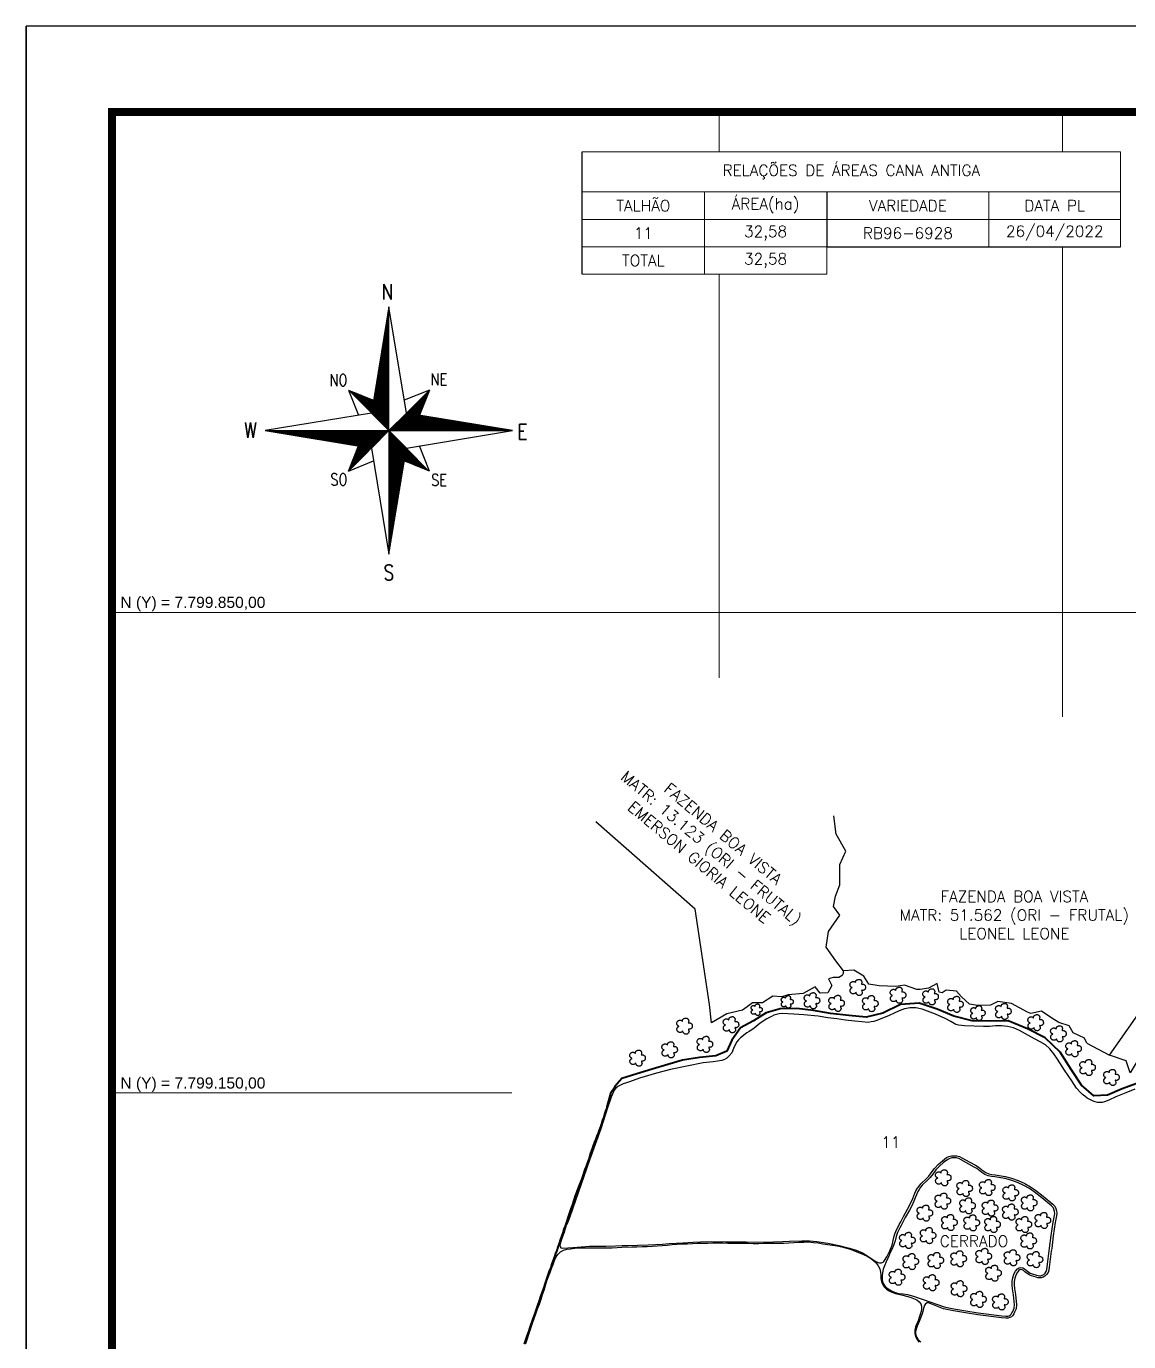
# Model space of a CAD drawing. Header units: inches. Extents: x 725240 to 727865, y 7796992 to 7800705.
# Drawn here: x 725240 to 726847, y 7798787 to 7800705 of the extents above; entities that cross this region are included whole.
import ezdxf
from ezdxf.enums import TextEntityAlignment as Align

# ---------------------------------------------------------------- set-up
doc = ezdxf.new("R2010")
doc.units = ezdxf.units.IN
doc.header["$MEASUREMENT"] = 0
doc.linetypes.add('CONTINUO', pattern=[0])
doc.linetypes.add('LIN0', pattern=[0])
doc.layers.add('0114000145', color=1, linetype='Continuous', lineweight=40)
doc.layers.add('MALHA', color=8, linetype='Continuous', lineweight=13)
for name, color, linetype in [('0114000145011', 5, 'Continuous'), ('0114000145014', 5, 'Continuous'), ('MARGEM', 7, 'CONTINUO'), ('MATO', 3, 'Continuous'), ('QUADRO_DE_AREAS_CANA_ANTIGA', 7, 'Continuous'), ('SETA_NORTE', 3, 'Continuous'), ('TEXTO', 7, 'Continuous')]:
    doc.layers.add(name, color=color, linetype=linetype)
doc.styles.add('ROMANS', font='romans')
doc.styles.add('Simplex', font='simplex.shx')
doc.styles.get("Standard").update_dxf_attribs({"font": 'arial.ttf'})

# ---------------------------------------------------------------- blocks, each defined once
blk = doc.blocks.new('mato')
at = {"layer": 'MATO', "color": 94, "linetype": 'CONTINUO'}
blk.add_lwpolyline([(734601.6, 7824194.7), (734600.8, 7824194.1), (734600, 7824193.3), (734599.1, 7824192.6), (734598, 7824192.3), (734596.9, 7824192.2), (734595.8, 7824192.2), (734594.9, 7824192.4), (734594.2, 7824192.7), (734593.5, 7824193.1), (734592.9, 7824193.6), (734592.3, 7824194.1), (734591.8, 7824194.7), (734591.5, 7824195.3), (734591.3, 7824195.9), (734591.2, 7824196.6), (734591, 7824197.5), (734591, 7824198.4), (734591, 7824199.3), (734591.2, 7824200), (734591.5, 7824200.5), (734591.9, 7824201), (734592.1, 7824201.5), (734592.4, 7824201.9), (734592.8, 7824202.3), (734594.2, 7824203.2), (734594.7, 7824203.6), (734594.5, 7824203.7), (734593.5, 7824204), (734593.1, 7824204.2), (734592.7, 7824204.5), (734592.3, 7824204.9), (734591.8, 7824205.6), (734591.3, 7824206.3), (734590.9, 7824207.1), (734590.7, 7824208), (734590.6, 7824208.8), (734590.7, 7824209.7), (734590.9, 7824210.7), (734591.3, 7824211.6), (734591.7, 7824212.4), (734592, 7824212.8), (734592.3, 7824213.1), (734592.7, 7824213.4), (734593.3, 7824213.8), (734593.9, 7824214.2), (734594.6, 7824214.5), (734595.3, 7824214.7), (734596, 7824214.8), (734596.6, 7824214.8), (734597.2, 7824214.8), (734597.8, 7824214.7), (734598.2, 7824214.6), (734598.7, 7824214.4), (734599.1, 7824214.3), (734599.5, 7824214), (734600, 7824213.4), (734600.5, 7824213), (734600.9, 7824212.8), (734601.1, 7824213.4), (734601.2, 7824214.2), (734601.3, 7824215.1), (734601.4, 7824215.5), (734601.5, 7824215.8), (734602, 7824216.5), (734602.3, 7824217), (734602.7, 7824217.4), (734603.2, 7824217.6), (734603.7, 7824217.8), (734604.3, 7824218), (734605.3, 7824218.4), (734605.8, 7824218.6), (734606.3, 7824218.7), (734606.9, 7824218.8), (734607.5, 7824218.8), (734608, 7824218.8), (734608.6, 7824218.7), (734609.1, 7824218.6), (734609.5, 7824218.4), (734610, 7824218.1), (734610.4, 7824217.9), (734610.7, 7824217.6), (734611, 7824217.2), (734611.3, 7824216.8), (734611.7, 7824216.3), (734611.9, 7824215.7), (734612.2, 7824215.1), (734612.4, 7824214.6), (734612.5, 7824214), (734612.5, 7824213.3), (734612.2, 7824212.1), (734611.9, 7824210.9), (734611.7, 7824210), (734612.4, 7824209.8), (734613.2, 7824209.9), (734614.1, 7824210), (734614.7, 7824209.9), (734615.4, 7824209.8), (734616, 7824209.5), (734616.6, 7824209.1), (734617.3, 7824208.6), (734617.8, 7824208.1), (734618.2, 7824207.9), (734618.6, 7824207.5), (734618.8, 7824207), (734619, 7824205.5), (734619.1, 7824203.9), (734619.1, 7824202.4), (734618.8, 7824201.5), (734618.4, 7824200.9), (734618, 7824200.3), (734617.5, 7824199.8), (734617, 7824199.3), (734616.5, 7824199), (734615.7, 7824198.7), (734614.9, 7824198.5), (734614.1, 7824198.3), (734613.3, 7824198.6), (734612.6, 7824198.7), (734612.1, 7824198.5), (734612.3, 7824197.3), (734613.2, 7824194.3), (734613.1, 7824193.5), (734613, 7824192.9), (734612.3, 7824191.8), (734611.9, 7824191.2), (734611.4, 7824190.7), (734611, 7824190.3), (734610.6, 7824189.9), (734610.1, 7824189.6), (734609.5, 7824189.4), (734608.8, 7824189.2), (734608.2, 7824189.2), (734607.5, 7824189.1), (734606.8, 7824189.2), (734605.7, 7824189.3), (734605.3, 7824189.5), (734604.8, 7824189.7), (734604.2, 7824190.1), (734603.7, 7824190.7), (734603.2, 7824191.3), (734602.7, 7824191.7), (734602.3, 7824192.2), (734602, 7824192.7), (734601.9, 7824194.3), (734601.7, 7824195)], dxfattribs=at)
blk = doc.blocks.new('A$C309442C0')
at = {"layer": 'SETA_NORTE', "linetype": 'Continuous'}
h = blk.add_hatch(dxfattribs=at)
h.set_pattern_fill('ANSI31', color=256, scale=0.1375, angle=-90, style=0)
h.set_pattern_definition([(315, (-215853.3434, 13873.16845), (0.3086963042, 0.3086963042), [])])
h.paths.add_polyline_path([(73.46, 97.41), (74.7, 104.95), (60.04, 110.83)])
h = blk.add_hatch(dxfattribs=at)
h.set_pattern_fill('ANSI31', color=256, scale=0.1375, angle=180, style=0)
h.set_pattern_definition([(225, (13869.59828, 216024.21475), (0.3086963042, -0.3086963042), [])])
h.paths.add_polyline_path([(93.84, 97.41), (101.38, 96.17), (107.26, 110.83)])
h = blk.add_hatch(dxfattribs=at)
h.set_pattern_fill('ANSI31', color=256, scale=0.1375, style=0)
h.set_pattern_definition([(45, (-13702.2971, -215849.77324), (-0.3086963042, 0.3086963042), [])])
h.paths.add_polyline_path([(73.46, 77.03), (65.92, 78.27), (60.04, 63.61)])
h = blk.add_hatch(dxfattribs=at)
h.set_pattern_fill('ANSI31', color=256, scale=0.1375, angle=90, style=0)
h.set_pattern_definition([(135, (216020.6446, -13698.72693), (-0.3086963042, -0.3086963042), [])])
h.paths.add_polyline_path([(93.84, 77.03), (92.6, 69.49), (107.26, 63.61)])
for p, q in [((82.6, 152.91), (83.65, 153.96)), ((82.73, 153.68), (83.65, 154.6)), ((82.85, 154.44), (83.65, 155.24)), ((82.98, 155.2), (83.65, 155.88)), ((83.1, 155.96), (83.65, 156.51)), ((83.23, 156.73), (83.65, 157.15)), ((83.35, 157.49), (83.65, 157.79)), ((83.48, 158.25), (83.65, 158.42)), ((83.6, 159.02), (83.65, 159.06)), ((81.09, 143.76), (83.65, 146.32)), ((81.22, 144.53), (83.65, 146.96)), ((81.34, 145.29), (83.65, 147.59)), ((81.47, 146.05), (83.65, 148.23)), ((81.59, 146.81), (83.65, 148.87)), ((81.72, 147.58), (83.65, 149.51)), ((81.85, 148.34), (83.65, 150.14)), ((81.97, 149.1), (83.65, 150.78)), ((82.1, 149.86), (83.65, 151.42)), ((82.22, 150.63), (83.65, 152.05)), ((82.35, 151.39), (83.65, 152.69)), ((82.47, 152.15), (83.65, 153.33)), ((79.59, 134.61), (83.65, 138.68)), ((79.71, 135.37), (83.65, 139.31)), ((79.84, 136.14), (83.65, 139.95)), ((79.96, 136.9), (83.65, 140.59)), ((80.09, 137.66), (83.65, 141.22)), ((80.21, 138.42), (83.65, 141.86)), ((80.34, 139.19), (83.65, 142.5)), ((80.46, 139.95), (83.65, 143.14)), ((80.59, 140.71), (83.65, 143.77)), ((80.72, 141.47), (83.65, 144.41)), ((80.84, 142.24), (83.65, 145.05)), ((80.97, 143), (83.65, 145.68)), ((77.95, 124.7), (83.65, 130.39)), ((78.08, 125.46), (83.65, 131.03)), ((78.2, 126.22), (83.65, 131.67)), ((78.33, 126.98), (83.65, 132.31)), ((78.45, 127.75), (83.65, 132.94)), ((78.58, 128.51), (83.65, 133.58)), ((78.71, 129.27), (83.65, 134.22)), ((78.83, 130.03), (83.65, 134.85)), ((78.96, 130.8), (83.65, 135.49)), ((79.08, 131.56), (83.65, 136.13)), ((79.21, 132.32), (83.65, 136.77)), ((79.33, 133.09), (83.65, 137.4)), ((79.46, 133.85), (83.65, 138.04)), ((76.44, 115.54), (83.65, 122.75)), ((76.57, 116.31), (83.65, 123.39)), ((76.7, 117.07), (83.65, 124.02)), ((76.82, 117.83), (83.65, 124.66)), ((76.95, 118.59), (83.65, 125.3)), ((77.07, 119.36), (83.65, 125.94)), ((77.2, 120.12), (83.65, 126.57)), ((77.32, 120.88), (83.65, 127.21)), ((77.45, 121.65), (83.65, 127.85)), ((77.58, 122.41), (83.65, 128.48)), ((77.7, 123.17), (83.65, 129.12)), ((77.83, 123.93), (83.65, 129.76)), ((74.94, 106.39), (83.65, 115.11)), ((75.06, 107.16), (83.65, 115.74)), ((75.19, 107.92), (83.65, 116.38)), ((75.31, 108.68), (83.65, 117.02)), ((75.44, 109.44), (83.65, 117.65)), ((75.57, 110.21), (83.65, 118.29)), ((75.69, 110.97), (83.65, 118.93)), ((75.82, 111.73), (83.65, 119.57)), ((75.94, 112.49), (83.65, 120.2)), ((76.07, 113.26), (83.65, 120.84)), ((76.19, 114.02), (83.65, 121.48)), ((76.32, 114.78), (83.65, 122.11)), ((60.04, 110.83), (74.7, 104.95)), ((60.04, 110.83), (65.92, 96.17)), ((73.53, 97.34), (83.65, 107.46)), ((73.56, 98), (83.65, 108.1)), ((73.68, 98.77), (83.65, 108.74)), ((73.81, 99.53), (83.65, 109.37)), ((73.93, 100.29), (83.65, 110.01)), ((74.06, 101.05), (83.65, 110.65)), ((74.18, 101.82), (83.65, 111.28)), ((74.31, 102.58), (83.65, 111.92)), ((74.43, 103.34), (83.65, 112.56)), ((74.56, 104.1), (83.65, 113.19)), ((74.69, 104.87), (83.65, 113.83)), ((74.81, 105.63), (83.65, 114.47)), ((107.26, 110.83), (92.6, 104.95)), ((107.26, 110.83), (101.38, 96.17)), ((73.85, 97.02), (83.65, 106.82)), ((74.17, 96.7), (83.65, 106.19)), ((74.49, 96.39), (83.65, 105.55)), ((74.8, 96.07), (83.65, 104.91)), ((75.12, 95.75), (83.65, 104.28)), ((75.44, 95.43), (83.65, 103.64)), ((75.76, 95.11), (83.65, 103)), ((76.08, 94.79), (83.65, 102.37)), ((76.4, 94.47), (83.65, 101.73)), ((76.72, 94.16), (83.65, 101.09)), ((77.03, 93.84), (83.65, 100.45)), ((77.35, 93.52), (83.65, 99.82)), ((77.67, 93.2), (83.65, 99.18)), ((77.99, 92.88), (83.65, 98.54)), ((78.31, 92.56), (83.65, 97.91)), ((78.63, 92.24), (83.65, 97.27)), ((78.94, 91.93), (83.65, 96.63)), ((79.26, 91.61), (83.65, 95.99)), ((79.58, 91.29), (83.65, 95.36)), ((79.9, 90.97), (83.65, 94.72)), ((80.22, 90.65), (83.65, 94.08)), ((80.54, 90.33), (83.65, 93.45)), ((80.86, 90.02), (83.65, 92.81)), ((81.17, 89.7), (83.65, 92.17)), ((83.79, 87.22), (93.97, 97.39)), ((84.43, 87.22), (94.51, 97.3)), ((85.07, 87.22), (95.06, 97.21)), ((85.71, 87.22), (95.61, 97.12)), ((86.34, 87.22), (96.15, 97.03)), ((86.98, 87.22), (96.7, 96.94)), ((87.62, 87.22), (97.25, 96.85)), ((88.25, 87.22), (97.8, 96.76)), ((88.89, 87.22), (98.34, 96.67)), ((89.53, 87.22), (98.89, 96.58)), ((90.17, 87.22), (99.44, 96.49)), ((90.8, 87.22), (99.98, 96.4)), ((91.44, 87.22), (100.53, 96.31)), ((92.08, 87.22), (101.08, 96.22)), ((92.71, 87.22), (101.62, 96.13)), ((93.35, 87.22), (102.17, 96.04)), ((93.99, 87.22), (102.72, 95.95)), ((94.62, 87.22), (103.27, 95.86)), ((95.26, 87.22), (103.81, 95.77)), ((95.9, 87.22), (104.36, 95.68)), ((96.54, 87.22), (104.91, 95.59)), ((97.17, 87.22), (105.45, 95.5)), ((97.81, 87.22), (106, 95.41)), ((98.45, 87.22), (106.55, 95.32)), ((99.08, 87.22), (107.09, 95.23)), ((99.72, 87.22), (107.64, 95.14)), ((100.36, 87.22), (108.19, 95.05)), ((100.99, 87.22), (108.73, 94.96)), ((101.63, 87.22), (109.28, 94.87)), ((102.27, 87.22), (109.83, 94.78)), ((102.91, 87.22), (110.38, 94.69)), ((103.54, 87.22), (110.92, 94.6)), ((104.18, 87.22), (111.47, 94.51)), ((104.82, 87.22), (112.02, 94.42)), ((105.45, 87.22), (112.56, 94.33)), ((106.09, 87.22), (113.11, 94.24)), ((106.73, 87.22), (113.66, 94.15)), ((107.37, 87.22), (114.2, 94.06)), ((108, 87.22), (114.75, 93.97)), ((108.64, 87.22), (115.3, 93.88)), ((109.28, 87.22), (115.84, 93.79)), ((109.91, 87.22), (116.39, 93.7)), ((110.55, 87.22), (116.94, 93.61)), ((111.19, 87.22), (117.49, 93.52)), ((111.82, 87.22), (118.03, 93.43)), ((112.46, 87.22), (118.58, 93.34)), ((113.1, 87.22), (119.13, 93.25)), ((113.74, 87.22), (119.67, 93.16)), ((114.37, 87.22), (120.22, 93.07)), ((115.01, 87.22), (120.77, 92.98)), ((115.65, 87.22), (121.31, 92.89)), ((116.28, 87.22), (121.86, 92.8)), ((116.92, 87.22), (122.41, 92.71)), ((117.56, 87.22), (122.95, 92.62)), ((118.19, 87.22), (123.5, 92.53)), ((118.83, 87.22), (124.05, 92.44)), ((119.47, 87.22), (124.6, 92.35)), ((120.11, 87.22), (125.14, 92.26)), ((120.74, 87.22), (125.69, 92.17)), ((121.38, 87.22), (126.24, 92.08)), ((11.78, 87.19), (11.81, 87.22)), ((12.32, 87.1), (12.45, 87.22)), ((12.87, 87.01), (13.08, 87.22)), ((13.42, 86.92), (13.72, 87.22)), ((13.97, 86.83), (14.36, 87.22)), ((14.51, 86.74), (15, 87.22)), ((15.06, 86.65), (15.63, 87.22)), ((15.61, 86.56), (16.27, 87.22)), ((16.15, 86.47), (16.91, 87.22)), ((16.7, 86.38), (17.54, 87.22)), ((17.25, 86.29), (18.18, 87.22)), ((17.79, 86.2), (18.82, 87.22)), ((18.34, 86.11), (19.45, 87.22)), ((18.89, 86.02), (20.09, 87.22)), ((19.43, 85.93), (20.73, 87.22)), ((19.98, 85.84), (21.37, 87.22)), ((20.53, 85.75), (22, 87.22)), ((21.08, 85.66), (22.64, 87.22)), ((21.62, 85.57), (23.28, 87.22)), ((22.17, 85.48), (23.91, 87.22)), ((22.72, 85.39), (24.55, 87.22)), ((23.26, 85.3), (25.19, 87.22)), ((23.81, 85.21), (25.82, 87.22)), ((24.36, 85.12), (26.46, 87.22)), ((24.9, 85.03), (27.1, 87.22)), ((25.45, 84.94), (27.74, 87.22)), ((26, 84.85), (28.37, 87.22)), ((26.54, 84.76), (29.01, 87.22)), ((27.09, 84.67), (29.65, 87.22)), ((27.64, 84.58), (30.28, 87.22)), ((28.19, 84.49), (30.92, 87.22)), ((28.73, 84.4), (31.56, 87.22)), ((29.28, 84.31), (32.2, 87.22)), ((29.83, 84.22), (32.83, 87.22)), ((30.37, 84.12), (33.47, 87.22)), ((30.92, 84.03), (34.11, 87.22)), ((31.47, 83.94), (34.74, 87.22)), ((32.01, 83.85), (35.38, 87.22)), ((32.56, 83.76), (36.02, 87.22)), ((33.11, 83.67), (36.65, 87.22)), ((33.66, 83.58), (37.29, 87.22)), ((34.2, 83.49), (37.93, 87.22)), ((34.75, 83.4), (38.57, 87.22)), ((35.3, 83.31), (39.2, 87.22)), ((35.84, 83.22), (39.84, 87.22)), ((36.39, 83.13), (40.48, 87.22)), ((36.94, 83.04), (41.11, 87.22)), ((37.48, 82.95), (41.75, 87.22)), ((38.03, 82.86), (42.39, 87.22)), ((38.58, 82.77), (43.02, 87.22)), ((39.12, 82.68), (43.66, 87.22)), ((39.67, 82.59), (44.3, 87.22)), ((40.22, 82.5), (44.94, 87.22)), ((40.77, 82.41), (45.57, 87.22)), ((41.31, 82.32), (46.21, 87.22)), ((41.86, 82.23), (46.85, 87.22)), ((42.41, 82.14), (47.48, 87.22)), ((42.95, 82.05), (48.12, 87.22)), ((43.5, 81.96), (48.76, 87.22)), ((44.05, 81.87), (49.4, 87.22)), ((44.59, 81.78), (50.03, 87.22)), ((45.14, 81.69), (50.67, 87.22)), ((45.69, 81.6), (51.31, 87.22)), ((46.23, 81.51), (51.94, 87.22)), ((46.78, 81.42), (52.58, 87.22)), ((47.33, 81.33), (53.22, 87.22)), ((47.88, 81.24), (53.85, 87.22)), ((48.42, 81.15), (54.49, 87.22)), ((48.97, 81.06), (55.13, 87.22)), ((49.52, 80.97), (55.77, 87.22)), ((50.06, 80.88), (56.4, 87.22)), ((50.61, 80.79), (57.04, 87.22)), ((51.16, 80.7), (57.68, 87.22)), ((51.7, 80.61), (58.31, 87.22)), ((52.25, 80.52), (58.95, 87.22)), ((52.8, 80.43), (59.59, 87.22)), ((53.35, 80.34), (60.22, 87.22)), ((53.89, 80.25), (60.86, 87.22)), ((54.44, 80.16), (61.5, 87.22)), ((54.99, 80.07), (62.14, 87.22)), ((55.53, 79.98), (62.77, 87.22)), ((56.08, 79.89), (63.41, 87.22)), ((56.63, 79.8), (64.05, 87.22)), ((57.17, 79.71), (64.68, 87.22)), ((57.72, 79.62), (65.32, 87.22)), ((58.27, 79.53), (65.96, 87.22)), ((58.81, 79.44), (66.59, 87.22)), ((59.36, 79.35), (67.23, 87.22)), ((59.91, 79.26), (67.87, 87.22)), ((83.65, 87.22), (60.04, 63.61)), ((60.46, 79.17), (68.51, 87.22)), ((61, 79.08), (69.14, 87.22)), ((61.55, 78.99), (69.78, 87.22)), ((62.1, 78.9), (70.42, 87.22)), ((62.64, 78.81), (71.05, 87.22)), ((63.19, 78.72), (71.69, 87.22)), ((63.74, 78.63), (72.33, 87.22)), ((64.28, 78.54), (72.97, 87.22)), ((64.83, 78.45), (73.6, 87.22)), ((65.38, 78.36), (74.24, 87.22)), ((65.92, 78.27), (74.88, 87.22)), ((66.47, 78.18), (75.51, 87.22)), ((67.02, 78.09), (76.15, 87.22)), ((67.57, 78), (76.79, 87.22)), ((68.11, 77.91), (77.42, 87.22)), ((68.66, 77.82), (78.06, 87.22)), ((69.21, 77.73), (78.7, 87.22)), ((69.75, 77.64), (79.34, 87.22)), ((70.3, 77.55), (79.97, 87.22)), ((70.85, 77.46), (80.61, 87.22)), ((71.39, 77.37), (81.25, 87.22)), ((71.94, 77.28), (81.88, 87.22)), ((72.49, 77.19), (82.52, 87.22)), ((73.04, 77.1), (83.16, 87.22)), ((81.49, 89.38), (83.65, 91.54)), ((81.81, 89.06), (83.65, 90.9)), ((82.13, 88.74), (83.65, 90.26)), ((82.45, 88.42), (83.65, 89.62)), ((82.77, 88.1), (83.65, 88.99)), ((83.09, 87.79), (83.65, 88.35)), ((83.4, 87.47), (83.65, 87.71)), ((83.65, 87.08), (83.72, 87.15)), ((83.65, 86.44), (84.04, 86.83)), ((83.65, 85.8), (84.36, 86.51)), ((83.65, 85.17), (84.68, 86.19)), ((83.65, 84.53), (85, 85.87)), ((83.65, 83.89), (85.32, 85.56)), ((83.65, 83.25), (85.63, 85.24)), ((83.65, 82.62), (85.95, 84.92)), ((83.65, 81.98), (86.27, 84.6)), ((122.02, 87.22), (126.78, 91.99)), ((122.65, 87.22), (127.33, 91.9)), ((123.29, 87.22), (127.88, 91.81)), ((123.93, 87.22), (128.42, 91.72)), ((124.56, 87.22), (128.97, 91.63)), ((125.2, 87.22), (129.52, 91.54)), ((125.84, 87.22), (130.07, 91.45)), ((126.48, 87.22), (130.61, 91.36)), ((127.11, 87.22), (131.16, 91.27)), ((127.75, 87.22), (131.71, 91.18)), ((128.39, 87.22), (132.25, 91.09)), ((129.02, 87.22), (132.8, 91)), ((129.66, 87.22), (133.35, 90.91)), ((130.3, 87.22), (133.89, 90.82)), ((130.94, 87.22), (134.44, 90.73)), ((131.57, 87.22), (134.99, 90.64)), ((132.21, 87.22), (135.53, 90.55)), ((132.85, 87.22), (136.08, 90.46)), ((133.48, 87.22), (136.63, 90.37)), ((134.12, 87.22), (137.18, 90.28)), ((134.76, 87.22), (137.72, 90.19)), ((135.39, 87.22), (138.27, 90.1)), ((136.03, 87.22), (138.82, 90.01)), ((136.67, 87.22), (139.36, 89.92)), ((137.31, 87.22), (139.91, 89.83)), ((137.94, 87.22), (140.46, 89.74)), ((138.58, 87.22), (141, 89.65)), ((139.22, 87.22), (141.55, 89.56)), ((139.85, 87.22), (142.1, 89.46)), ((140.49, 87.22), (142.64, 89.37)), ((141.13, 87.22), (143.19, 89.28)), ((141.76, 87.22), (143.74, 89.19)), ((142.4, 87.22), (144.29, 89.1)), ((143.04, 87.22), (144.83, 89.01)), ((143.68, 87.22), (145.38, 88.92)), ((144.31, 87.22), (145.93, 88.83)), ((144.95, 87.22), (146.47, 88.74)), ((145.59, 87.22), (147.02, 88.65)), ((146.22, 87.22), (147.57, 88.56)), ((146.86, 87.22), (148.11, 88.47)), ((147.5, 87.22), (148.66, 88.38)), ((148.14, 87.22), (149.21, 88.29)), ((148.77, 87.22), (149.76, 88.2)), ((149.41, 87.22), (150.3, 88.11)), ((150.05, 87.22), (150.85, 88.02)), ((150.68, 87.22), (151.4, 87.93)), ((151.32, 87.22), (151.94, 87.84)), ((151.96, 87.22), (152.49, 87.75)), ((152.59, 87.22), (153.04, 87.66)), ((153.23, 87.22), (153.58, 87.57)), ((153.87, 87.22), (154.13, 87.48)), ((154.51, 87.22), (154.68, 87.39)), ((155.14, 87.22), (155.22, 87.3)), ((60.04, 63.61), (65.92, 78.27)), ((83.65, 81.34), (86.59, 84.28)), ((83.65, 80.71), (86.91, 83.96)), ((83.65, 80.07), (87.23, 83.64)), ((83.65, 79.43), (87.54, 83.33)), ((83.65, 78.8), (87.86, 83.01)), ((83.65, 78.16), (88.18, 82.69)), ((83.65, 77.52), (88.5, 82.37)), ((83.65, 76.88), (88.82, 82.05)), ((83.65, 76.25), (89.14, 81.73)), ((83.65, 75.61), (89.46, 81.42)), ((83.65, 74.97), (89.77, 81.1)), ((83.65, 74.34), (90.09, 80.78)), ((83.65, 73.7), (90.41, 80.46)), ((83.65, 73.06), (90.73, 80.14)), ((83.65, 72.42), (91.05, 79.82)), ((83.65, 71.79), (91.37, 79.5)), ((83.65, 71.15), (91.69, 79.19)), ((83.65, 70.51), (92, 78.87)), ((83.65, 69.88), (92.32, 78.55)), ((83.65, 69.24), (92.64, 78.23)), ((83.65, 68.6), (92.96, 77.91)), ((83.65, 67.97), (93.28, 77.59)), ((83.65, 67.33), (93.6, 77.27)), ((83.65, 66.69), (93.81, 76.86)), ((107.26, 63.61), (101.38, 78.27)), ((60.04, 63.61), (74.7, 69.49)), ((83.65, 66.05), (93.69, 76.09)), ((83.65, 65.42), (93.56, 75.33)), ((83.65, 64.78), (93.44, 74.57)), ((83.65, 64.14), (93.31, 73.8)), ((83.65, 63.51), (93.19, 73.04)), ((83.65, 62.87), (93.06, 72.28)), ((83.65, 62.23), (92.94, 71.52)), ((83.65, 61.6), (92.81, 70.75)), ((83.65, 60.96), (92.68, 69.99)), ((83.65, 60.32), (92.56, 69.23)), ((107.26, 63.61), (92.6, 69.49)), ((83.65, 59.68), (92.43, 68.47)), ((83.65, 59.05), (92.31, 67.7)), ((83.65, 58.41), (92.18, 66.94)), ((83.65, 57.77), (92.06, 66.18)), ((83.65, 57.14), (91.93, 65.42)), ((83.65, 56.5), (91.8, 64.65)), ((83.65, 55.86), (91.68, 63.89)), ((83.65, 55.22), (91.55, 63.13)), ((83.65, 54.59), (91.43, 62.37)), ((83.65, 53.95), (91.3, 61.6)), ((83.65, 53.31), (91.18, 60.84)), ((83.65, 52.68), (91.05, 60.08)), ((83.65, 52.04), (90.93, 59.31)), ((83.65, 51.4), (90.8, 58.55)), ((83.65, 50.77), (90.67, 57.79)), ((83.65, 50.13), (90.55, 57.03)), ((83.65, 49.49), (90.42, 56.26)), ((83.65, 48.85), (90.3, 55.5)), ((83.65, 48.22), (90.17, 54.74)), ((83.65, 47.58), (90.05, 53.98)), ((83.65, 46.94), (89.92, 53.21)), ((83.65, 46.31), (89.79, 52.45)), ((83.65, 45.67), (89.67, 51.69)), ((83.65, 45.03), (89.54, 50.93)), ((83.65, 44.4), (89.42, 50.16)), ((83.65, 43.76), (89.29, 49.4)), ((83.65, 43.12), (89.17, 48.64)), ((83.65, 42.48), (89.04, 47.87)), ((83.65, 41.85), (88.92, 47.11)), ((83.65, 41.21), (88.79, 46.35)), ((83.65, 40.57), (88.66, 45.59)), ((83.65, 39.94), (88.54, 44.82)), ((83.65, 39.3), (88.41, 44.06)), ((83.65, 38.66), (88.29, 43.3)), ((83.65, 38.02), (88.16, 42.54)), ((83.65, 37.39), (88.04, 41.77)), ((83.65, 36.75), (87.91, 41.01)), ((83.65, 36.11), (87.78, 40.25)), ((83.65, 35.48), (87.66, 39.49)), ((83.65, 34.84), (87.53, 38.72)), ((83.65, 34.2), (87.41, 37.96)), ((83.65, 33.57), (87.28, 37.2)), ((83.65, 32.93), (87.16, 36.43)), ((83.65, 32.29), (87.03, 35.67)), ((83.65, 31.65), (86.91, 34.91)), ((83.65, 31.02), (86.78, 34.15)), ((83.65, 30.38), (86.65, 33.38)), ((83.65, 29.74), (86.53, 32.62)), ((83.65, 29.11), (86.4, 31.86)), ((83.65, 28.47), (86.28, 31.1)), ((83.65, 27.83), (86.15, 30.33)), ((83.65, 27.2), (86.03, 29.57)), ((83.65, 26.56), (85.9, 28.81)), ((83.65, 25.92), (85.77, 28.05)), ((83.65, 25.28), (85.65, 27.28)), ((83.65, 24.65), (85.52, 26.52)), ((83.65, 24.01), (85.4, 25.76)), ((83.65, 23.37), (85.27, 25)), ((83.65, 22.74), (85.15, 24.23)), ((83.65, 22.1), (85.02, 23.47)), ((83.65, 21.46), (84.9, 22.71)), ((83.65, 20.83), (84.77, 21.94)), ((83.65, 20.19), (84.64, 21.18)), ((83.65, 19.55), (84.52, 20.42)), ((83.65, 18.91), (84.39, 19.66)), ((83.65, 18.28), (84.27, 18.89)), ((83.65, 17.64), (84.14, 18.13)), ((83.65, 17), (84.02, 17.37)), ((83.65, 16.37), (83.89, 16.61)), ((83.65, 15.73), (83.76, 15.84))]:
    blk.add_line(p, q, dxfattribs=at)
blk.add_lwpolyline([(93.84, 77.03), (155.72, 87.22), (93.84, 97.41), (83.65, 159.29), (73.46, 97.41), (11.58, 87.22), (73.46, 77.03), (83.65, 15.15)], close=True, dxfattribs=at)
for points in [[(83.65, 87.22), (83.65, 159.29)], [(83.65, 87.22), (73.46, 97.41)], [(83.65, 87.22), (93.84, 97.41)], [(11.58, 87.22), (155.72, 87.22)], [(83.65, 87.22), (73.46, 77.03)], [(83.65, 87.22), (93.84, 77.03)], [(83.65, 87.22), (83.65, 15.15)]]:
    blk.add_lwpolyline(points, dxfattribs=at)
at = {"layer": 'SETA_NORTE', "color": 7, "lineweight": 30, "style": 'ROMANS', "width": 0.8}
for s, height, p in [('N ', 8.938, (79.47, 163.6)), ('NO', 6.875, (49.06, 113.22)), ('NE', 6.875, (107.97, 113.71)), ('W', 8.94, (-0.68, 82.95)), ('E', 8.94, (158.6, 82.11)), ('SO', 6.875, (49.53, 55.28)), ('SE', 6.875, (108.31, 55.02)), ('S', 8.94, (80.57, 0))]:
    blk.add_text(s, height=height, dxfattribs=at).set_placement(p)

msp = doc.modelspace()

# ---------------------------------------------------------------- linework, layer by layer
at = {"layer": '0114000145'}
msp.add_lwpolyline([(726862.1, 7799164.8), (726836.9, 7799155.9), (726815.7, 7799146.4), (726796, 7799145.6), (726777.6, 7799161.1), (726762.7, 7799184), (726746.9, 7799209.3), (726724.8, 7799230), (726698.9, 7799243.3), (726670.7, 7799254.7), (726644.8, 7799254.5), (726618.5, 7799255), (726591.9, 7799261.5), (726567.6, 7799272), (726541.4, 7799280.5), (726513.9, 7799278.7), (726488.5, 7799266), (726463.8, 7799260.2), (726438.7, 7799262.7), (726412.2, 7799265.7), (726387.3, 7799269.9), (726362.9, 7799272.9), (726338.8, 7799272.3), (726318.1, 7799266.7), (726299.9, 7799254.6), (726280.9, 7799244.8), (726268.2, 7799226.7), (726260.7, 7799210.4), (726244.7, 7799203.8), (726220.9, 7799201.6), (726196.5, 7799197.4), (726174.9, 7799191.1), (726152.1, 7799184.4), (726129.7, 7799177.6), (726108.1, 7799170.9), (726097.7, 7799159.1), (726096.5, 7799156.7), (726093.2, 7799152), (726091.3, 7799149), (726086, 7799129.6), (726085.4, 7799126.5), (726084.2, 7799122.9), (726082.8, 7799118.9), (726081.5, 7799114.5), (726079.9, 7799109.8), (726078.2, 7799104.9), (726076.6, 7799100.2), (726074.9, 7799095.6), (726073.3, 7799091.1), (726071.5, 7799086.6), (726069.8, 7799082.2), (726068.2, 7799078.1), (726066.6, 7799074), (726065.1, 7799069.8), (726063.7, 7799065.7), (726062.4, 7799061.8), (726061.3, 7799058.3), (726060.1, 7799054.8), (726058.9, 7799050.9), (726057.5, 7799046.8), (726055.9, 7799042.3), (726054.2, 7799037.9), (726051.1, 7799028.9), (726049.4, 7799024.4), (726047.7, 7799019.6), (726045.6, 7799014.6), (726043.7, 7799009.7), (726041.9, 7799004.7), (726040, 7798999.6), (726038.3, 7798994.9), (726035.4, 7798985.5), (726033.8, 7798980.9), (726032.2, 7798976.2), (726030.7, 7798971.8), (726026.2, 7798958.5), (726025.2, 7798955.4), (726023.6, 7798951.3), (726021.8, 7798946), (726020.1, 7798940.5), (726018.2, 7798935.2), (726016.5, 7798930), (726014.7, 7798924.9), (726013, 7798920.2), (726011.4, 7798915.7), (726009.8, 7798910.9), (726006.1, 7798900.7), (726004.2, 7798895.3), (726002.1, 7798889.7), (726000.2, 7798884), (725998.3, 7798878.2), (725996.3, 7798872.2), (725994.1, 7798865.9), (725989.6, 7798853.1), (725987.4, 7798846.7), (725985.1, 7798840), (725980.5, 7798826.8), (725978.3, 7798820.4), (725974, 7798807.7), (725971.9, 7798801.5), (725969.7, 7798795.3), (725967.6, 7798789.4), (725965.6, 7798783.4)], dxfattribs=at)
at = {"layer": '0114000145011'}
msp.add_lwpolyline([(726855.4, 7799155.1), (726842.3, 7799149.7), (726834.9, 7799146.8), (726828, 7799143.9), (726817.7, 7799139.4), (726811.1, 7799136.9), (726807.9, 7799136), (726804.6, 7799135.6), (726801.1, 7799135.9), (726797.5, 7799136.8), (726793.8, 7799138.1), (726790, 7799140), (726786.3, 7799142.3), (726782.7, 7799144.9), (726779.4, 7799147.4), (726776.3, 7799150.2), (726770.6, 7799156.8), (726763.5, 7799167.4), (726753.1, 7799182.9), (726742.6, 7799199), (726737.4, 7799206.8), (726731.9, 7799214), (726725.5, 7799219.6), (726717.8, 7799224.4), (726709.4, 7799228.6), (726700.5, 7799233.6), (726687.5, 7799240.7), (726678.7, 7799244.4), (726669.8, 7799246.5), (726661.1, 7799247.5), (726652.4, 7799247.4), (726643.8, 7799246.7), (726635.1, 7799246.6), (726607.4, 7799247.6), (726598.7, 7799248.5), (726594.8, 7799249.6), (726587.5, 7799253.8), (726579.1, 7799258.3), (726564.9, 7799264.6), (726545.4, 7799271.9), (726536.5, 7799273.7), (726528.2, 7799273.6), (726519.9, 7799272.1), (726512.2, 7799269.5), (726504.6, 7799266), (726496.5, 7799262.2), (726487.6, 7799258.5), (726479.5, 7799255.3), (726475.1, 7799254), (726471.1, 7799253.2), (726466.8, 7799252.6), (726457.6, 7799253.3), (726447.5, 7799254.2), (726433.7, 7799255.7), (726421, 7799257.5), (726408, 7799259.1), (726394.2, 7799261.4), (726373.2, 7799263.6), (726358.4, 7799264.5), (726349.9, 7799265), (726341.5, 7799265.3), (726337.4, 7799265), (726333.4, 7799264.2), (726329.4, 7799262.9), (726325.8, 7799261.2), (726319.4, 7799257.6), (726309.4, 7799251.5), (726303.7, 7799246.4), (726300.7, 7799244.1), (726297.2, 7799241.9), (726293.6, 7799239.5), (726290.3, 7799237.1), (726280.8, 7799229.9), (726277.9, 7799227.1), (726275.4, 7799224.1), (726273.6, 7799221), (726270.6, 7799214.7), (726268, 7799208.3), (726263.8, 7799203.1), (726260.7, 7799200.5), (726257.3, 7799198.4), (726253.6, 7799197.1), (726241, 7799195.1), (726226.2, 7799193.4), (726178.9, 7799183.7), (726158.5, 7799178.3), (726133.8, 7799171.1), (726119.3, 7799166.1), (726114.5, 7799164.6), (726109.9, 7799162.9), (726105.8, 7799161.2), (726102.2, 7799159.1), (726099.2, 7799156.6), (726096.9, 7799153.6), (726095.2, 7799150.4), (726093.7, 7799147.1), (726092.4, 7799143.6), (726087.2, 7799127.8), (726077.1, 7799097.6), (726060.6, 7799051.5), (726032.1, 7798969.1), (726029.9, 7798962.6), (726028.7, 7798960.3), (726027.3, 7798957.9), (726026.3, 7798955.7), (726025.6, 7798953.1), (726024.8, 7798950), (726023.7, 7798946.4), (726022.5, 7798942.9), (726019, 7798933.1), (726017.5, 7798927.6), (726018, 7798925.2), (726019, 7798924.1), (726021.3, 7798923.5), (726036.3, 7798924.6), (726060.6, 7798926.3), (726070.2, 7798926.5), (726074.9, 7798926.5), (726079.7, 7798926.5), (726084.6, 7798926.4), (726098.9, 7798926.7), (726108.3, 7798927.1), (726117.3, 7798927.4), (726131.3, 7798927.8), (726146.4, 7798928.2), (726156.8, 7798928.9), (726167.1, 7798929.4), (726177, 7798930.1), (726186.9, 7798930.7), (726196.7, 7798931.3), (726211.8, 7798932.3), (726222.4, 7798932.8), (726238, 7798933), (726259.6, 7798932.8), (726288.9, 7798932.5), (726318.4, 7798932.1), (726329.1, 7798932.5), (726342.3, 7798933.1), (726352.3, 7798933.8), (726370.2, 7798933.9), (726381.3, 7798934.1), (726392.3, 7798933), (726408.1, 7798930.5), (726424.4, 7798927.4), (726439.6, 7798923.5), (726449.2, 7798920.4), (726458.5, 7798916.4), (726466.4, 7798911.8), (726474.4, 7798906.6), (726478, 7798904.1), (726481.3, 7798902.4), (726483.5, 7798902), (726484.8, 7798901.9), (726486.1, 7798902.1), (726487.5, 7798902.5), (726488.7, 7798903.2), (726489.7, 7798904.2), (726490.7, 7798905.4), (726494.1, 7798911), (726498.3, 7798919.7), (726501.7, 7798927.7), (726503.5, 7798934.8), (726504.8, 7798941), (726505.6, 7798944.3), (726507, 7798947.6), (726508.7, 7798950.9), (726510.5, 7798954.4), (726512.3, 7798958), (726514.3, 7798961.8), (726516.3, 7798965.8), (726518.3, 7798969.6), (726524.4, 7798980.4), (726528.1, 7798987.6), (726531.9, 7798995.7), (726535.1, 7799003.5), (726536.6, 7799007.2), (726538.6, 7799010.7), (726541, 7799013.9), (726543.6, 7799017.1), (726551.7, 7799025.2), (726555.2, 7799028.4), (726558.6, 7799033.3), (726563.5, 7799039.4), (726568.7, 7799045.2), (726575, 7799050.7), (726581.3, 7799055.4), (726584.7, 7799057.1), (726588.4, 7799058), (726592.2, 7799058.2), (726596.1, 7799057.8), (726600, 7799056.8), (726603.6, 7799055.1), (726615, 7799048.6), (726623.1, 7799044.2), (726627, 7799041.9), (726634.4, 7799036.1), (726638.4, 7799033.7), (726642.7, 7799032), (726647.3, 7799031), (726652.2, 7799030.1), (726666.6, 7799027.9), (726675.9, 7799025.5), (726685.7, 7799022.1), (726695, 7799017.6), (726703.4, 7799012.9), (726710.7, 7799007.9), (726722, 7798999.1), (726735.9, 7798987.4), (726739, 7798984.4), (726740.3, 7798981.1), (726741.5, 7798977.6), (726742, 7798974.1), (726741.4, 7798970.7), (726739.2, 7798960.7), (726736.5, 7798941.4), (726734.4, 7798923.1), (726733.8, 7798919.1), (726733.2, 7798915.2), (726732.5, 7798911.3), (726732, 7798907.5), (726731.7, 7798903.7), (726731.3, 7798899.8), (726730.8, 7798895.5), (726730.2, 7798891.5), (726729, 7798888), (726727, 7798884.9), (726724.5, 7798882.4), (726721.8, 7798881.1), (726719.1, 7798880.4), (726716.6, 7798880.1), (726714.2, 7798880.4), (726711.6, 7798881), (726705.1, 7798883), (726701.3, 7798884.5), (726695.3, 7798889.1), (726693.1, 7798891), (726691.2, 7798891.9), (726689.6, 7798892.2), (726688, 7798892), (726686.6, 7798891), (726684.3, 7798888.2), (726682.1, 7798884.1), (726680.5, 7798879.6), (726679.6, 7798874.8), (726679.7, 7798870), (726680.1, 7798864.5), (726681.8, 7798855.8), (726683.2, 7798841), (726682.5, 7798835), (726680.3, 7798829.9), (726679.1, 7798827.6), (726677.7, 7798825.2), (726675.7, 7798823.4), (726673.5, 7798822.1), (726670.8, 7798821.3), (726667.6, 7798821.2), (726661.2, 7798821.7), (726626.8, 7798826.3), (726608.7, 7798829.2), (726591.2, 7798832), (726583.9, 7798833.3), (726576.6, 7798835), (726557.3, 7798842.6), (726555, 7798843.6), (726552.7, 7798843.8), (726550.7, 7798842.3), (726548.7, 7798839.2), (726547.9, 7798836.8), (726545.6, 7798827.7), (726541.2, 7798816.7), (726538.4, 7798809.7), (726536.5, 7798803.8), (726536.1, 7798801.1), (726536.1, 7798798.3), (726536.7, 7798795.6), (726537.8, 7798793.1), (726539.4, 7798790.8), (726541.3, 7798788.6), (726543.7, 7798786.4)], dxfattribs=at)
at = {"layer": '0114000145014'}
msp.add_lwpolyline([(725967.8, 7798784.5), (725970.2, 7798791.9), (725972.7, 7798799.3), (725975.1, 7798806.7), (725977.6, 7798813.9), (725980.1, 7798821), (725982.7, 7798827.9), (725985.2, 7798834.8), (725987.8, 7798841.9), (725990.2, 7798848.9), (725992.4, 7798855.7), (725994.6, 7798862.4), (725996.7, 7798869), (725998.8, 7798875.6), (726001, 7798881.9), (726003.3, 7798888.1), (726005.5, 7798894), (726007.7, 7798899.7), (726009.9, 7798905.4), (726012.3, 7798910.6), (726015.1, 7798914.9), (726018.6, 7798918), (726022.7, 7798920.3), (726027.7, 7798921.8), (726033.3, 7798922.6), (726039.5, 7798923.3), (726045.8, 7798923.8), (726052.2, 7798924.1), (726059, 7798924.1), (726065.9, 7798924), (726079.8, 7798924.1), (726086.6, 7798924), (726093.7, 7798924.1), (726100.9, 7798924.3), (726108.1, 7798924.7), (726122.7, 7798925.3), (726130, 7798925.5), (726137.4, 7798925.6), (726144.8, 7798925.9), (726152.2, 7798926.4), (726159.6, 7798926.9), (726174, 7798928), (726181.2, 7798928.6), (726188.5, 7798929.1), (726195.9, 7798929.5), (726203.3, 7798929.8), (726210.8, 7798930.3), (726218.3, 7798930.5), (726225.8, 7798930.7), (726233.3, 7798930.8), (726240.7, 7798931), (726248, 7798931), (726255.3, 7798931), (726262.6, 7798930.9), (726269.9, 7798930.7), (726277.3, 7798930.6), (726284.6, 7798930.6), (726292, 7798930.5), (726299.5, 7798930.4), (726307, 7798930.4), (726314.4, 7798930.5), (726321.8, 7798930.5), (726336.7, 7798930.7), (726344.1, 7798930.9), (726351.4, 7798931.2), (726358.8, 7798931.5), (726366, 7798932), (726373.1, 7798932.4), (726380.1, 7798932.5), (726387, 7798931.9), (726393.8, 7798931), (726400.8, 7798929.9), (726407.8, 7798928.8), (726414.8, 7798927.9), (726421.8, 7798926.7), (726428.7, 7798925.2), (726435.5, 7798923.5), (726442, 7798921.5), (726448.2, 7798919), (726454.2, 7798916.5), (726460, 7798914.1), (726465.5, 7798911.6), (726470.5, 7798908.7), (726474.9, 7798905.4), (726478.7, 7798901.8), (726481.6, 7798897.8), (726483.8, 7798893.3), (726485, 7798888.5), (726485.2, 7798883.9), (726485.5, 7798879.4), (726486.1, 7798874.9), (726487.6, 7798870.8), (726490.1, 7798866.9), (726493.6, 7798863.8), (726497.3, 7798861.3), (726501.6, 7798859.2), (726506.6, 7798857.4), (726517.5, 7798854.8), (726522.9, 7798853.4), (726528, 7798851.8), (726532.9, 7798850), (726537.7, 7798848), (726541.4, 7798845.4), (726543.8, 7798842.3), (726544.7, 7798838.7), (726544.7, 7798835.1), (726544, 7798831.2), (726542.9, 7798826.7), (726541.4, 7798822.2), (726539.7, 7798817.6), (726537.7, 7798813.2), (726535.9, 7798808.7), (726534.7, 7798804), (726534.8, 7798799.2), (726536.1, 7798794.4), (726538.2, 7798790), (726541.4, 7798786.2)], dxfattribs=at)
at = {"layer": 'MALHA'}
for points in [[(726250, 7800521.4), (726250, 7800579.6)], [(726750, 7800521.4), (726750, 7800579.6)], [(726750, 7799697.8), (726750, 7800383.4)], [(726250, 7799754.8), (726250, 7800343.1)], [(727740, 7799850), (725365, 7799850)], [(725947.8, 7799150), (725365, 7799150)]]:
    msp.add_lwpolyline(points, dxfattribs=at)
at = {"layer": 'MARGEM', "color": 174, "linetype": 'LIN0'}
msp.add_line((725240, 7796992.1), (725240, 7800704.6), dxfattribs=at)
at = {"layer": 'MARGEM', "color": 174, "linetype": 'LIN0', "flags": 128}
msp.add_lwpolyline([(727865, 7796992.1), (727865, 7800704.6), (725240, 7800704.6), (725240, 7796992.1)], close=True, dxfattribs=at)
at = {"layer": 'MARGEM', "color": 174, "linetype": 'LIN0', "const_width": 11.4, "flags": 128}
msp.add_lwpolyline([(727740, 7797410.1), (727740, 7800579.6), (725365, 7800579.6), (725365, 7797410.1)], close=True, dxfattribs=at)
at = {"layer": 'MATO'}
msp.add_lwpolyline([(726501.4, 7798921.7), (726499, 7798916.9), (726497.4, 7798913.1), (726495.4, 7798908.7), (726493, 7798903.5), (726490.6, 7798897.7), (726488.9, 7798892.6), (726487.6, 7798887.6), (726487.1, 7798882.4), (726487.4, 7798877), (726488.8, 7798871.9), (726491.7, 7798867.5), (726495.9, 7798864.1), (726501, 7798861.3), (726506.3, 7798858.8), (726511.7, 7798857.4), (726517.7, 7798856.7), (726524.1, 7798855.7), (726529.8, 7798854.3), (726534.4, 7798852.8), (726538.5, 7798851.4), (726547.2, 7798848.6), (726577.5, 7798837.9), (726584.5, 7798836.2), (726591.7, 7798834.9), (726609.1, 7798832.1), (726627.2, 7798829.3), (726661.5, 7798824.7), (726667.7, 7798824.2), (726670.3, 7798824.3), (726672.3, 7798824.9), (726673.9, 7798825.8), (726675.3, 7798827.1), (726676.5, 7798829.1), (726677.6, 7798831.2), (726679.5, 7798835.8), (726680.1, 7798841), (726678.8, 7798855.4), (726677.1, 7798864.1), (726676.7, 7798869.9), (726676.6, 7798875.1), (726677.6, 7798880.4), (726679.4, 7798885.3), (726681.7, 7798889.9), (726684.5, 7798893.3), (726686.9, 7798894.8), (726689.6, 7798895.2), (726692.2, 7798894.8), (726694.7, 7798893.5), (726697.2, 7798891.5), (726702.8, 7798887.1), (726706.1, 7798885.8), (726712.4, 7798883.9), (726714.7, 7798883.4), (726716.7, 7798883.1), (726718.6, 7798883.3), (726720.7, 7798883.9), (726722.7, 7798884.9), (726724.7, 7798886.8), (726726.3, 7798889.3), (726727.3, 7798892.2), (726727.8, 7798895.9), (726728.3, 7798900.1), (726728.7, 7798904), (726729, 7798907.8), (726729.6, 7798911.7), (726730.2, 7798915.7), (726730.8, 7798919.6), (726731.4, 7798923.5), (726733.6, 7798941.7), (726736.3, 7798961.2), (726738.5, 7798971.2), (726738.9, 7798974.1), (726738.6, 7798976.9), (726737.4, 7798980.1), (726736.5, 7798982.7), (726733.9, 7798985.1), (726720.1, 7798996.8), (726709, 7799005.5), (726701.9, 7799010.3), (726693.6, 7799014.9), (726684.6, 7799019.3), (726675, 7799022.6), (726665.9, 7799024.9), (726651.7, 7799027.2), (726646.8, 7799028), (726641.8, 7799029.1), (726637.1, 7799031), (726632.7, 7799033.6), (726625.3, 7799039.4), (726621.6, 7799041.6), (726613.6, 7799046), (726602.2, 7799052.4), (726599, 7799054), (726595.5, 7799054.9), (726592.1, 7799055.2), (726588.8, 7799055), (726585.8, 7799054.3), (726582.9, 7799052.8), (726576.9, 7799048.4), (726570.8, 7799043.1), (726565.7, 7799037.5), (726561, 7799031.5), (726557.4, 7799026.4), (726553.8, 7799023.1), (726545.8, 7799015.1), (726543.3, 7799012.1), (726541.1, 7799009), (726539.3, 7799005.9), (726537.9, 7799002.4), (726534.6, 7798994.5), (726530.8, 7798986.3), (726527.1, 7798979), (726521, 7798968.2), (726519, 7798964.4), (726515, 7798956.6), (726513.2, 7798953.1), (726509.8, 7798946.3), (726508.5, 7798943.3), (726507.7, 7798940.3), (726506.4, 7798934.2), (726503.8, 7798927.1)], close=True, dxfattribs=at)
at = {"layer": 'QUADRO_DE_AREAS_CANA_ANTIGA', "color": 174, "linetype": 'ByBlock', "lineweight": 30}
msp.add_line((726050.2, 7800343.1), (726050.2, 7800521.4), dxfattribs=at)
at = {"layer": 'QUADRO_DE_AREAS_CANA_ANTIGA', "color": 174, "linetype": 'ByBlock', "lineweight": 0}
for p, q in [((726834.6, 7800521.4), (726050.2, 7800521.4)), ((726834.6, 7800521.4), (726834.6, 7800383.1)), ((726406.5, 7800343.1), (726050.2, 7800343.1))]:
    msp.add_line(p, q, dxfattribs=at)
at = {"layer": 'QUADRO_DE_AREAS_CANA_ANTIGA', "color": 7, "linetype": 'ByBlock', "lineweight": 0}
for p, q in [((726834.6, 7800463.1), (726050.2, 7800463.1)), ((726228.4, 7800463.1), (726228.4, 7800343.1)), ((726643, 7800463.1), (726643, 7800383.1)), ((726834.6, 7800423.1), (726050.2, 7800423.1)), ((726406.5, 7800383.1), (726050.2, 7800383.1))]:
    msp.add_line(p, q, dxfattribs=at)
at = {"layer": 'QUADRO_DE_AREAS_CANA_ANTIGA', "color": 7, "linetype": 'ByBlock', "lineweight": 30}
msp.add_line((726406.5, 7800463.1), (726406.5, 7800383.1), dxfattribs=at)
at = {"layer": 'QUADRO_DE_AREAS_CANA_ANTIGA', "color": 174, "linetype": 'Continuous'}
msp.add_lwpolyline([(726406.5, 7800383.1), (726834.6, 7800383.1)], dxfattribs=at)
at = {"layer": 'QUADRO_DE_AREAS_CANA_ANTIGA', "color": 174, "linetype": 'ByBlock', "lineweight": 0}
msp.add_lwpolyline([(726406.5, 7800343.1), (726406.5, 7800383.1)], dxfattribs=at)
at = {"layer": 'TEXTO'}
for points in [[(727471.2, 7799064.4), (727160.7, 7799245.2), (726994.3, 7799420.4), (726848.9, 7799178.8), (726842.8, 7799196.6), (726818.6, 7799204.9), (726980.5, 7799435), (727057.6, 7799621.1), (727208.8, 7799629.2)], [(726430.8, 7799324.7), (726429.2, 7799321), (726424.3, 7799318), (726415.9, 7799317.8), (726408.9, 7799316.2), (726413.8, 7799306.2), (726407.9, 7799295.7), (726396.9, 7799295.1), (726389.5, 7799304.3), (726372.2, 7799294.7), (726350.4, 7799292.5), (726341.3, 7799289.6), (726328, 7799291), (726313, 7799281.1), (726298.2, 7799281.1), (726290.8, 7799275.2), (726283.8, 7799270.3), (726260.8, 7799265), (726238.7, 7799251.8), (726235.8, 7799278.6), (726215, 7799417.4), (726069.9, 7799544.7)], [(726431.1, 7799327.7), (726419.8, 7799342.1), (726405.6, 7799362), (726409.2, 7799385.1), (726425.4, 7799408.8), (726416.5, 7799421.4), (726419.5, 7799436.6), (726425.5, 7799453.1), (726425.4, 7799482.7), (726434.6, 7799502), (726420.1, 7799526.8), (726416.8, 7799553.8)], [(726430.8, 7799324.7), (726431.1, 7799327.7)], [(726445.9, 7799328.6), (726431.1, 7799327.7)], [(726785.4, 7799222.1), (726782, 7799229.6), (726765.6, 7799237.2), (726759.7, 7799247.4), (726744.6, 7799252.3), (726734.6, 7799258.6), (726719.7, 7799268.8), (726703.8, 7799265.4), (726699, 7799267.5), (726675.7, 7799280.2), (726656, 7799283), (726645.4, 7799277.5), (726626.3, 7799277.2), (726614.4, 7799279.3), (726602.9, 7799290), (726595.7, 7799298.2), (726580.8, 7799299.6), (726574.8, 7799295.4), (726570.6, 7799296.6), (726567.6, 7799309.3), (726554.8, 7799302.3), (726542.9, 7799300.4), (726537.9, 7799300.7), (726519.7, 7799306.6), (726507.1, 7799305.1), (726483.1, 7799305.9), (726468, 7799308.4), (726460.8, 7799319.9), (726445.9, 7799328.6)], [(726785.4, 7799222.1), (726818.6, 7799204.9)]]:
    msp.add_lwpolyline(points, dxfattribs=at)

# ---------------------------------------------------------------- block references
at = {"layer": 'MATO', "linetype": 'Continuous'}
for p, xscale, yscale, zscale in [((144357.6, 1599477.1), 0.7923906987214704, 0.7923906987214704, 0.7923906987214704), ((274626.7, 2988033), 0.6149187187530588, 0.6149187187530588, 0.6149187187530588), ((144290.9, 1599457.7), 0.7923906987214704, 0.7923906987214704, 0.7923906987214704), ((144326.8, 1599453.9), 0.7923906987214704, 0.7923906987214704, 0.7923906987214704), ((144375.9, 1599453.5), 0.7923906987214704, 0.7923906987214704, 0.7923906987214704), ((144416.3, 1599465.7), 0.7923906987214704, 0.7923906987214704, 0.7923906987214704), ((144463.8, 1599463.4), 0.7923906987214704, 0.7923906987214704, 0.7923906987214704), ((312269.3, 3389423.8), 0.563616083506386, 0.563616083506386, 0.563616083506386), ((144500, 1599452.4), 0.7923906987214704, 0.7923906987214704, 0.7923906987214704), ((186770.4, 2049309.4), 0.7348935058029812, 0.7348935058029812, 0.7348935058029812), ((144569.8, 1599442.1), 0.7923906987214704, 0.7923906987214704, 0.7923906987214704), ((144105.2, 1599420.7), 0.7923906987214704, 0.7923906987214704, 0.7923906987214704), ((144172.9, 1599422.7), 0.7923906987214704, 0.7923906987214704, 0.7923906987214704), ((144616.9, 1599425.7), 0.7923906987214704, 0.7923906987214704, 0.7923906987214704), ((144650, 1599409.4), 0.7923906987214704, 0.7923906987214704, 0.7923906987214704), ((144083.5, 1599386.2), 0.7923906987214704, 0.7923906987214704, 0.7923906987214704), ((144134.9, 1599394.1), 0.7923906987214704, 0.7923906987214704, 0.7923906987214704), ((144672.1, 1599387.7), 0.7923906987214704, 0.7923906987214704, 0.7923906987214704), ((144036.7, 1599374), 0.7923906987214704, 0.7923906987214704, 0.7923906987214704), ((144692.6, 1599360.3), 0.7923906987214704, 0.7923906987214704, 0.7923906987214704), ((144727.3, 1599345.9), 0.7923906987214704, 0.7923906987214704, 0.7923906987214704), ((144482.2, 1599199.6), 0.7923906987214704, 0.7923906987214704, 0.7923906987214704), ((144546.4, 1599185.3), 0.7923906987214704, 0.7923906987214704, 0.7923906987214704), ((144481.6, 1599165.6), 0.7923906987214704, 0.7923906987214704, 0.7923906987214704), ((144513.4, 1599184), 0.7923906987214704, 0.7923906987214704, 0.7923906987214704), ((144580.5, 1599177.6), 0.7923906987214704, 0.7923906987214704, 0.7923906987214704), ((144455.4, 1599148.1), 0.7923906987214704, 0.7923906987214704, 0.7923906987214704), ((144517.6, 1599158.7), 0.7923906987214704, 0.7923906987214704, 0.7923906987214704), ((144550.4, 1599155.4), 0.7923906987214704, 0.7923906987214704, 0.7923906987214704), ((144580, 1599149.6), 0.7923906987214704, 0.7923906987214704, 0.7923906987214704), ((144607.4, 1599163), 0.7923906987214704, 0.7923906987214704, 0.7923906987214704), ((144491.2, 1599134.3), 0.7923906987214704, 0.7923906987214704, 0.7923906987214704), ((144523.7, 1599133.8), 0.7923906987214704, 0.7923906987214704, 0.7923906987214704), ((144554, 1599131.5), 0.7923906987214704, 0.7923906987214704, 0.7923906987214704), ((144599.6, 1599131.4), 0.7923906987214704, 0.7923906987214704, 0.7923906987214704), ((144627.4, 1599137.4), 0.7923906987214704, 0.7923906987214704, 0.7923906987214704), ((144429.9, 1599108.3), 0.7923906987214704, 0.7923906987214704, 0.7923906987214704), ((144460.1, 1599115.3), 0.7923906987214704, 0.7923906987214704, 0.7923906987214704), ((144606.7, 1599107.6), 0.7923906987214704, 0.7923906987214704, 0.7923906987214704), ((144434.9, 1599077.4), 0.7923906987214704, 0.7923906987214704, 0.7923906987214704), ((144471.3, 1599079), 0.7923906987214704, 0.7923906987214704, 0.7923906987214704), ((144504.7, 1599081.5), 0.7923906987214704, 0.7923906987214704, 0.7923906987214704), ((144541.2, 1599085), 0.7923906987214704, 0.7923906987214704, 0.7923906987214704), ((144582.5, 1599083), 0.7923906987214704, 0.7923906987214704, 0.7923906987214704), ((144615.9, 1599080.3), 0.7923906987214704, 0.7923906987214704, 0.7923906987214704), ((144414.9, 1599054.6), 0.7923906987214704, 0.7923906987214704, 0.7923906987214704), ((144555.4, 1599060.5), 0.7923906987214704, 0.7923906987214704, 0.7923906987214704), ((144464.7, 1599046.6), 0.7923906987214704, 0.7923906987214704, 0.7923906987214704), ((144505.2, 1599037.9), 0.7923906987214704, 0.7923906987214704, 0.7923906987214704), ((144533.5, 1599022.3), 0.7923906987214704, 0.7923906987214704, 0.7923906987214704), ((144565.5, 1599018.6), 0.7923906987214704, 0.7923906987214704, 0.7923906987214704)]:
    msp.add_blockref('mato', p, dxfattribs=dict(at, xscale=xscale, yscale=yscale, zscale=zscale))
at = {"layer": 'SETA_NORTE', "linetype": 'ByBlock', "xscale": 2.5, "yscale": 2.5, "zscale": 2.5}
msp.add_blockref('A$C309442C0', (725559.4, 7799897.2), dxfattribs=at)

# ---------------------------------------------------------------- texts
at = {"layer": 'MALHA'}
for s, p in [('N (Y) = 7.799.850,00', (725377.1, 7799851.9)), ('N (Y) = 7.799.150,00', (725377.1, 7799151.2))]:
    msp.add_text(s, height=16.25, dxfattribs=at).set_placement(p, align=Align.BOTTOM_LEFT)
at = {"layer": 'QUADRO_DE_AREAS_CANA_ANTIGA', "color": 7, "linetype": 'Continuous', "insert": (726442.4, 7800492.3), "char_height": 16.25, "width": 688.553, "attachment_point": 5, "line_spacing_factor": 0.9, "style": 'ROMANS'}
msp.add_mtext('RELAÇÕES DE ÁREAS CANA ANTIGA', dxfattribs=at)
at = {"layer": 'QUADRO_DE_AREAS_CANA_ANTIGA', "color": 7, "char_height": 16.25, "attachment_point": 5, "style": 'ROMANS'}
for s, insert, width in [('TALHÃO', (726139.3, 7800443.1), 103.123), ('ÁREA(ha)', (726317.4, 7800443.1), 103.123), ('VARIEDADE', (726524.8, 7800443.1), 103.123), ('DATA PL', (726738.8, 7800443.1), 175.639), ('11', (726139.3, 7800403.1), 103.123), ('{\\C256;32,58}', (726317.4, 7800403.1), 103.123), ('RB96-6928', (726524.8, 7800403.1), 103.123), ('26/04/2022', (726738.8, 7800403.1), 103.123), ('TOTAL', (726139.3, 7800363.1), 103.123), ('{\\C256;32,58}', (726317.4, 7800363.1), 103.123)]:
    msp.add_mtext(s, dxfattribs=dict(at, insert=insert, width=width))
at = {"layer": 'TEXTO', "linetype": 'Continuous', "insert": (726238.1, 7799506.7), "char_height": 16.25, "width": 736.632, "attachment_point": 5, "rotation": 320, "style": 'Simplex'}
msp.add_mtext('FAZENDA BOA VISTA^JMATR: 13.123 (ORI - FRUTAL)^JEMERSON GIORIA LEONE', dxfattribs=at)
at = {"layer": 'TEXTO', "linetype": 'Continuous', "insert": (726679.9, 7799409), "char_height": 16.25, "width": 736.632, "attachment_point": 5, "style": 'Simplex'}
msp.add_mtext('FAZENDA BOA VISTA^JMATR: 51.562 (ORI - FRUTAL)^JLEONEL LEONE', dxfattribs=at)
at = {"layer": 'TEXTO', "linetype": 'Continuous', "char_height": 16.25, "style": 'Simplex'}
for s, width, insert, attachment_point in [('{\\C7;11}', 44.863, (726486, 7799086), 1), ('CERRADO', 171.182, (726621.1, 7798933.7), 5)]:
    msp.add_mtext_dynamic_manual_height_columns(s, width=width, gutter_width=1, heights=[0], dxfattribs=dict(at, insert=insert, attachment_point=attachment_point))

doc.saveas('drawing.dxf')
